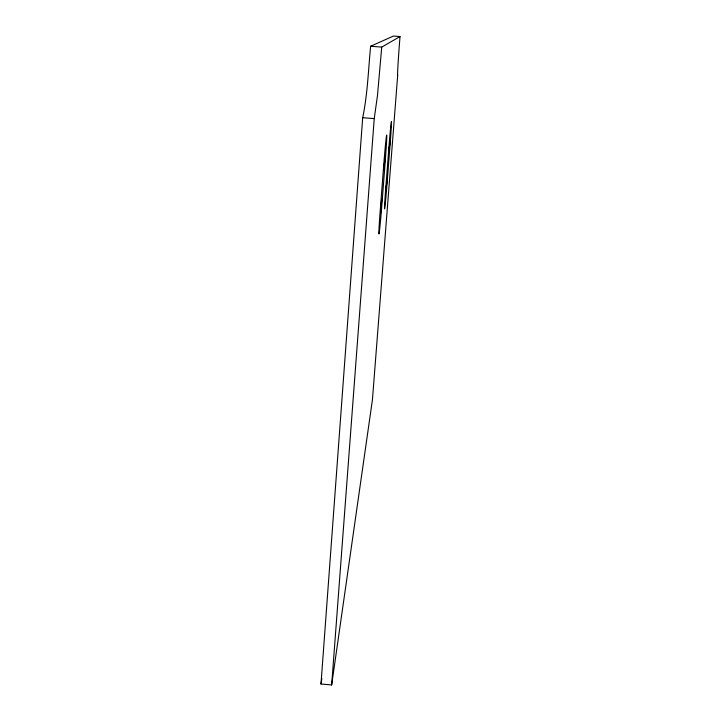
<?xml version="1.0" encoding="UTF-8"?>
<svg xmlns="http://www.w3.org/2000/svg" width="721" height="721" viewBox="0 0 721 721"><rect width="100%" height="100%" fill="white"/><g stroke="black" fill="none" stroke-linecap="round" stroke-linejoin="round"><path stroke-width="1.08" d="M380.895 211.74L381.463 200.744M384.212 168.642L384.816 157.124M386.258 189.344L386.807 179.439M389.214 151.23L389.791 140.91M320.989 684.004L362.69 117.703C367.611 94.226 368.305 70.081 370.63 46.252L393.441 36.05L400.011 36.555A39.096 0.667 -85.5 0 0 397.713 74.894L372.442 399.695L331.66 684.95L320.989 684.004L321.872 678.47M331.66 684.95L374.235 118.604L377.471 95.587L381.724 47.108L400.011 36.555M385.942 190.686L387.123 178.186M380.481 213.461L381.869 199.131M388.916 152.266L390.088 139.964M383.824 169.985L385.194 155.898M370.63 46.252L381.724 47.108M362.69 117.703L374.235 118.604M383.671 165.758L380.273 209.955A27.759 0.604 -85.4 0 0 379.057 233.676A27.759 0.604 -85.4 0 0 382.049 202.727L385.32 160.188A27.984 0.604 -85.5 0 0 386.645 135.115A27.984 0.604 -85.5 0 0 383.671 165.758M388.853 148.292L385.834 187.271A24.505 0.469 -85.4 0 0 384.654 208.648A24.505 0.469 -85.4 0 0 387.213 181.647L390.133 143.975A24.685 0.469 -85.5 0 0 391.395 121.543A24.685 0.469 -85.5 0 0 388.853 148.292"/></g></svg>
